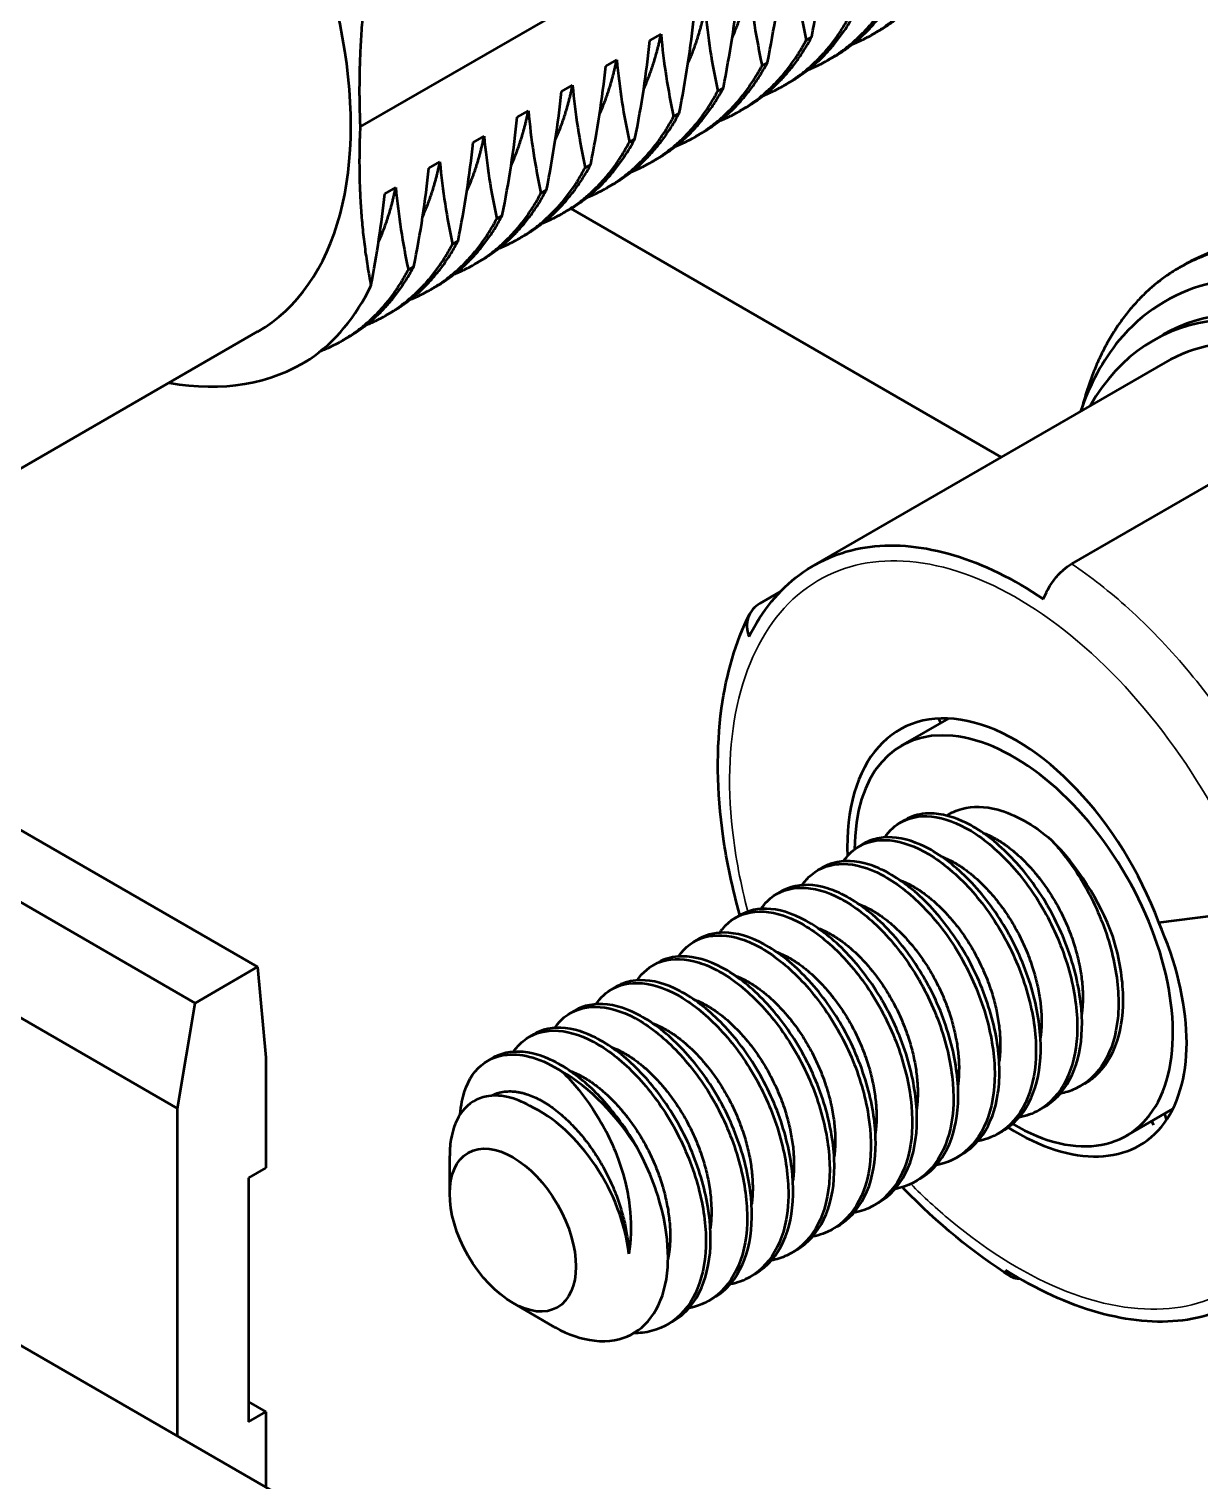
# Model space of a CAD drawing. Header units: millimetres. Extents: x -86 to 841, y -58 to 594.
# Drawn here: x 267.56 to 281.61, y 238.95 to 256.37 of the extents above; entities that cross this region are included whole.
import ezdxf

# ---------------------------------------------------------------- set-up
doc = ezdxf.new("R2010")
doc.units = ezdxf.units.MM
for name, color, linetype, lineweight in [('Symbol (ISO)', 7, 'Continuous', 25), ('Visible (ISO)', 7, 'Continuous', 50), ('Visible Narrow (ISO)', 7, 'Continuous', 35)]:
    doc.layers.add(name, color=color, linetype=linetype, lineweight=lineweight)
doc.styles.add('Note Text (ISO)', font='tahoma.ttf')
doc.dimstyles.new('Default - Method 1b (ISO)$7', dxfattribs={"dimtxt": 3.5, "dimasz": 2.5, "dimexe": 3.175, "dimexo": 0, "dimgap": 0.762, "dimtad": 1, "dimtoh": 1, "dimrnd": 1e-08, "dimtxsty": 'Note Text (ISO)', "dimcen": 0.09, "dimdle": 10, "dimclrd": 256, "dimclre": 256, "dimclrt": 256, "dimazin": 2, "dimtfac": 1, "dimtmove": 0, "dimatfit": 3, "dimfxl": 1, "dimtolj": 1, "dimlwd": -1, "dimlwe": -1, "dimarcsym": 0})

msp = doc.modelspace()

# ---------------------------------------------------------------- linework, layer by layer
at = {"layer": 'Visible (ISO)'}
for p, q in [((271.532, 255.196), (280.774, 260.531)), ((275.008, 256.233), (275.141, 256.309)), ((276.949, 256.278), (276.883, 256.239)), ((277.744, 256.344), (277.678, 256.306)), ((277.214, 256.038), (277.147, 256)), ((274.478, 255.926), (274.61, 256.003)), ((276.419, 255.971), (276.353, 255.933)), ((273.947, 255.62), (274.08, 255.697)), ((276.683, 255.732), (276.617, 255.694)), ((275.889, 255.665), (275.822, 255.627)), ((273.417, 255.314), (273.55, 255.391)), ((275.358, 255.359), (275.292, 255.321)), ((276.153, 255.426), (276.087, 255.388)), ((272.887, 255.008), (273.019, 255.084)), ((274.828, 255.053), (274.762, 255.015)), ((275.623, 255.12), (275.556, 255.081)), ((275.092, 254.813), (275.026, 254.775)), ((272.356, 254.702), (272.489, 254.778)), ((274.298, 254.747), (274.231, 254.708)), ((271.826, 254.396), (271.959, 254.472)), ((274.562, 254.507), (274.496, 254.469)), ((273.767, 254.44), (273.701, 254.402)), ((273.237, 254.134), (273.171, 254.096)), ((274.032, 254.201), (273.965, 254.163)), ((279.223, 251.236), (274.059, 254.217)), ((272.707, 253.828), (272.64, 253.79)), ((273.501, 253.895), (273.435, 253.857)), ((272.971, 253.589), (272.905, 253.55)), ((255.933, 253.416), (270.301, 245.121)), ((272.176, 253.522), (272.11, 253.484)), ((281.425, 253.546), (281.358, 253.508)), ((272.441, 253.282), (272.374, 253.244)), ((255.183, 252.983), (269.551, 244.688)), ((271.91, 252.976), (271.844, 252.938)), ((270.302, 252.741), (266.249, 250.401)), ((271.38, 252.67), (271.314, 252.632)), ((281.166, 252.704), (281.045, 252.635)), ((270.85, 252.364), (270.847, 252.363)), ((281.188, 252.371), (276.971, 249.936)), ((283.966, 252.208), (280.067, 249.957)), ((254.971, 251.719), (269.339, 243.423)), ((276.327, 249.481), (276.574, 249.624)), ((280.645, 249.512), (280.644, 249.512)), ((280.891, 249.288), (280.891, 249.288)), ((280.931, 249.25), (280.931, 249.25)), ((281.033, 249.149), (281.032, 249.149)), ((281.202, 248.972), (281.202, 248.972)), ((281.405, 248.744), (281.405, 248.744)), ((281.536, 248.587), (281.536, 248.587)), ((278.023, 247.772), (278.592, 248.101)), ((278.468, 248.1), (278.497, 248.046)), ((278.012, 246.853), (278.07, 246.886)), ((277.517, 246.567), (277.575, 246.6)), ((277.022, 246.281), (277.08, 246.314)), ((276.527, 245.995), (276.585, 246.028)), ((276.032, 245.709), (276.09, 245.742)), ((281.111, 245.655), (282.331, 245.81)), ((275.538, 245.424), (275.595, 245.457)), ((269.551, 244.688), (270.301, 245.121)), ((270.301, 245.121), (270.4, 244.036)), ((275.043, 245.138), (275.1, 245.171)), ((274.548, 244.852), (274.605, 244.885)), ((274.063, 236.767), (260.274, 244.728)), ((269.339, 243.423), (269.551, 244.688)), ((274.053, 244.566), (274.11, 244.599)), ((273.558, 244.281), (273.615, 244.314)), ((270.4, 244.036), (270.4, 242.71)), ((273.063, 243.995), (273.12, 244.028)), ((280.169, 243.689), (280.226, 243.722)), ((269.339, 239.494), (269.339, 243.423)), ((279.674, 243.403), (279.731, 243.436)), ((280.723, 243.096), (281.281, 243.417)), ((281.207, 243.291), (281.187, 243.363)), ((279.179, 243.117), (279.236, 243.15)), ((281.027, 243.271), (281.051, 243.225)), ((272.606, 242.4), (272.606, 242.856)), ((278.684, 242.832), (278.741, 242.865)), ((270.4, 242.71), (270.192, 242.59)), ((270.192, 242.59), (270.192, 239.666)), ((278.189, 242.546), (278.246, 242.579)), ((277.694, 242.26), (277.751, 242.293)), ((277.199, 241.974), (277.256, 242.007)), ((276.704, 241.688), (276.761, 241.722)), ((276.209, 241.403), (276.266, 241.436)), ((273.363, 241.09), (273.835, 240.817)), ((275.714, 241.117), (275.771, 241.15)), ((275.219, 240.831), (275.276, 240.864)), ((270.192, 239.906), (270.4, 239.786)), ((270.192, 239.666), (270.4, 239.786)), ((270.4, 239.786), (270.4, 238.881))]:
    msp.add_line(p, q, dxfattribs=at)
for centre, major_axis, ratio, start_param, end_param in [((267.602, 257.417), (2.7, -4.677), 0.57735, 0, 3.141593), ((267.803, 257.485), (3.008, -5.148), 0.569683, 0.041033, 0.365774), ((283.616, 247.883), (2.503, -4.789), 0.583382, 2.317619, 3.501006), ((283.866, 248.028), (2.7, -4.677), 0.57735, 0, 3.141593), ((283.616, 247.883), (-2.364, 4.523), 0.583382, 5.512311, 6.307702), ((267.847, 257.559), (3, -5.196), 0.57735, 5.832158, 6.310647), ((279.374, 245.433), (1.334, -2.553), 0.583382, 1.358054, 4.025927), ((279.373, 245.434), (1.35, -2.338), 0.57735, 5.489882, 10.212276), ((279.373, 245.434), (0.954, -1.653), 0.57735, 1.281568, 2.015161), ((279.373, 245.435), (1.542, -2.434), 0.56999, 5.412286, 7.592586), ((273.956, 242.306), (0.954, -1.653), 0.57735, 1.62127, 2.358934), ((273.684, 242.149), (0.762, -1.32), 0.57735, 0.905925, 2.466108)]:
    msp.add_ellipse(centre, major_axis=major_axis, ratio=ratio, start_param=start_param, end_param=end_param, dxfattribs=at)
msp.add_ellipse((273.363, 241.964), major_axis=(0.535, -0.927), ratio=0.57735, dxfattribs=at)
for points, knots in [([(276.949, 256.278), (276.989, 256.478), (277.024, 256.677), (277.085, 257.071), (277.11, 257.265), (277.129, 257.457)], [-0.1383794, -0.1383794, -0.1383794, -0.1383794, -0.0692014, -0.0692014, 0, 0, 0, 0]), ([(276.419, 255.971), (276.459, 256.172), (276.494, 256.37), (276.554, 256.764), (276.579, 256.959), (276.599, 257.151)], [-0.1383794, -0.1383794, -0.1383794, -0.1383794, -0.0692014, -0.0692014, 0, 0, 0, 0]), ([(276.732, 257.228), (276.747, 257.055), (276.768, 256.887), (276.819, 256.558), (276.849, 256.397), (276.883, 256.239)], [-0.1392079, -0.1392079, -0.1392079, -0.1392079, -0.0696475, -0.0696475, -0.000001, -0.000001, -0.000001, -0.000001]), ([(276.201, 256.922), (276.217, 256.749), (276.237, 256.581), (276.288, 256.252), (276.319, 256.091), (276.353, 255.933)], [-0.1392079, -0.1392079, -0.1392079, -0.1392079, -0.0696475, -0.0696475, -0.000001, -0.000001, -0.000001, -0.000001]), ([(275.889, 255.665), (275.928, 255.866), (275.963, 256.064), (276.024, 256.458), (276.049, 256.653), (276.069, 256.845)], [-0.1383794, -0.1383794, -0.1383794, -0.1383794, -0.0692014, -0.0692014, 0, 0, 0, 0]), ([(275.358, 255.359), (275.398, 255.559), (275.433, 255.758), (275.494, 256.152), (275.519, 256.347), (275.538, 256.539)], [-0.1383794, -0.1383794, -0.1383794, -0.1383794, -0.0692014, -0.0692014, 0, 0, 0, 0]), ([(275.671, 256.615), (275.686, 256.443), (275.707, 256.275), (275.758, 255.946), (275.788, 255.785), (275.822, 255.627)], [-0.1392079, -0.1392079, -0.1392079, -0.1392079, -0.0696475, -0.0696475, -0.000001, -0.000001, -0.000001, -0.000001]), ([(274.828, 255.053), (274.868, 255.253), (274.903, 255.452), (274.963, 255.846), (274.988, 256.04), (275.008, 256.233)], [-0.1383794, -0.1383794, -0.1383794, -0.1383794, -0.0692014, -0.0692014, 0, 0, 0, 0]), ([(275.141, 256.309), (275.156, 256.137), (275.177, 255.969), (275.228, 255.639), (275.258, 255.478), (275.292, 255.321)], [-0.1392079, -0.1392079, -0.1392079, -0.1392079, -0.0696475, -0.0696475, -0.000001, -0.000001, -0.000001, -0.000001]), ([(274.298, 254.747), (274.337, 254.947), (274.372, 255.146), (274.433, 255.54), (274.458, 255.734), (274.478, 255.926)], [-0.1383794, -0.1383794, -0.1383794, -0.1383794, -0.0692014, -0.0692014, 0, 0, 0, 0]), ([(274.61, 256.003), (274.626, 255.831), (274.646, 255.663), (274.697, 255.333), (274.728, 255.172), (274.762, 255.015)], [-0.1392079, -0.1392079, -0.1392079, -0.1392079, -0.0696475, -0.0696475, -0.000001, -0.000001, -0.000001, -0.000001]), ([(274.08, 255.697), (274.095, 255.524), (274.116, 255.356), (274.167, 255.027), (274.197, 254.866), (274.231, 254.708)], [-0.1392079, -0.1392079, -0.1392079, -0.1392079, -0.0696475, -0.0696475, -0.000001, -0.000001, -0.000001, -0.000001]), ([(273.767, 254.44), (273.807, 254.641), (273.842, 254.84), (273.903, 255.234), (273.928, 255.428), (273.947, 255.62)], [-0.1383794, -0.1383794, -0.1383794, -0.1383794, -0.0692014, -0.0692014, 0, 0, 0, 0]), ([(273.55, 255.391), (273.565, 255.218), (273.586, 255.05), (273.637, 254.721), (273.667, 254.56), (273.701, 254.402)], [-0.1392079, -0.1392079, -0.1392079, -0.1392079, -0.0696475, -0.0696475, -0.000001, -0.000001, -0.000001, -0.000001]), ([(273.237, 254.134), (273.277, 254.335), (273.312, 254.533), (273.372, 254.927), (273.397, 255.122), (273.417, 255.314)], [-0.1383794, -0.1383794, -0.1383794, -0.1383794, -0.0692014, -0.0692014, 0, 0, 0, 0]), ([(272.707, 253.828), (272.746, 254.028), (272.781, 254.227), (272.842, 254.621), (272.867, 254.816), (272.887, 255.008)], [-0.1383794, -0.1383794, -0.1383794, -0.1383794, -0.0692014, -0.0692014, 0, 0, 0, 0]), ([(273.019, 255.084), (273.035, 254.912), (273.055, 254.744), (273.106, 254.415), (273.137, 254.254), (273.171, 254.096)], [-0.1392079, -0.1392079, -0.1392079, -0.1392079, -0.0696475, -0.0696475, -0.000001, -0.000001, -0.000001, -0.000001]), ([(272.176, 253.522), (272.216, 253.722), (272.251, 253.921), (272.312, 254.315), (272.337, 254.509), (272.356, 254.702)], [-0.1383794, -0.1383794, -0.1383794, -0.1383794, -0.0692014, -0.0692014, 0, 0, 0, 0]), ([(272.489, 254.778), (272.504, 254.606), (272.525, 254.438), (272.576, 254.108), (272.606, 253.947), (272.64, 253.79)], [-0.1392079, -0.1392079, -0.1392079, -0.1392079, -0.0696475, -0.0696475, -0.000001, -0.000001, -0.000001, -0.000001]), ([(271.959, 254.472), (271.974, 254.3), (271.995, 254.132), (272.046, 253.802), (272.076, 253.641), (272.11, 253.484)], [-0.1392079, -0.1392079, -0.1392079, -0.1392079, -0.0696475, -0.0696475, -0.000001, -0.000001, -0.000001, -0.000001]), ([(271.661, 253.291), (271.697, 253.478), (271.729, 253.664), (271.784, 254.033), (271.808, 254.215), (271.826, 254.396)], [-0.1297069, -0.1297069, -0.1297069, -0.1297069, -0.0648638, -0.0648638, 0, 0, 0, 0]), ([(286.494, 250.631), (286.235, 250.981), (285.957, 251.309), (285.362, 251.919), (285.044, 252.199), (284.178, 252.836), (283.625, 253.116), (282.586, 253.403), (282.106, 253.419), (281.268, 253.198), (280.913, 252.97), (280.44, 252.399), (280.286, 252.113), (280.175, 251.786)], [-1.433975, -1.433975, -1.433975, -1.433975, -1.302401, -1.302401, -1.165545, -1.165545, -0.9371, -0.9371, -0.718486, -0.718486, -0.505454, -0.505454, -0.355934, -0.355934, -0.355934, -0.355934]), ([(276.198, 249.084), (276.353, 249.393), (276.557, 249.643), (277.05, 250.008), (277.335, 250.121), (277.962, 250.2), (278.301, 250.166), (279.007, 249.953), (279.37, 249.776), (279.729, 249.533)], [-0.6244093, -0.6244093, -0.6244093, -0.6244093, -0.4678575, -0.4678575, -0.3116714, -0.3116714, -0.1560291, -0.1560291, -0.0000149, -0.0000149, -0.0000149, -0.0000149]), ([(279.729, 249.533), (279.745, 249.575), (279.765, 249.618), (279.812, 249.702), (279.84, 249.742), (279.9, 249.819), (279.934, 249.854), (280.001, 249.913), (280.034, 249.937), (280.067, 249.956)], [0.00002012, 0.00002012, 0.00002012, 0.00002012, 0.01441187, 0.01441187, 0.02903476, 0.02903476, 0.04406948, 0.04406948, 0.05805449, 0.05805449, 0.05805449, 0.05805449]), ([(276.328, 249.481), (276.295, 249.462), (276.266, 249.439), (276.218, 249.382), (276.199, 249.349), (276.175, 249.277), (276.17, 249.239), (276.174, 249.162), (276.183, 249.123), (276.198, 249.084)], [0, 0, 0, 0, 0.01398509, 0.01398509, 0.0290199, 0.0290199, 0.04364288, 0.04364288, 0.05803471, 0.05803471, 0.05803471, 0.05803471]), ([(276.088, 245.741), (275.999, 246.059), (275.931, 246.376), (275.81, 247.223), (275.803, 247.748), (275.924, 248.635), (276.037, 249.019), (276.203, 249.352)], [0.0715029, 0.0715029, 0.0715029, 0.0715029, 0.1734139, 0.1734139, 0.3505986, 0.3505986, 0.5037699, 0.5037699, 0.5037699, 0.5037699]), ([(279.731, 243.436), (279.792, 243.472), (279.849, 243.516), (280.01, 243.683), (280.092, 243.836), (280.188, 244.195), (280.202, 244.397), (280.165, 244.843), (280.111, 245.083), (279.944, 245.551), (279.835, 245.774), (279.571, 246.184), (279.42, 246.367), (279.097, 246.673), (278.928, 246.792), (278.603, 246.939), (278.451, 246.971), (278.223, 246.952), (278.141, 246.927), (278.07, 246.886)], [11.7353586, 11.7353586, 11.7353586, 11.7353586, 11.769469, 11.769469, 11.8441644, 11.8441644, 11.9170654, 11.9170654, 11.9938333, 11.9938333, 12.0676703, 12.0676703, 12.142134, 12.142134, 12.2179355, 12.2179355, 12.2908973, 12.2908973, 12.3381243, 12.3381243, 12.3381243, 12.3381243]), ([(278.572, 246.935), (278.621, 246.97), (278.68, 246.999), (278.881, 247.052), (279.026, 247.049), (279.282, 246.98), (279.387, 246.936), (279.605, 246.815), (279.716, 246.736), (279.825, 246.642)], [0.11051854, 0.11051854, 0.11051854, 0.11051854, 0.12887207, 0.12887207, 0.16149655, 0.16149655, 0.18314878, 0.18314878, 0.20602929, 0.20602929, 0.20602929, 0.20602929]), ([(277.825, 246.674), (277.881, 246.758), (277.952, 246.823), (278.152, 246.925), (278.291, 246.943), (278.595, 246.891), (278.758, 246.822), (279.089, 246.6), (279.255, 246.448), (279.557, 246.091), (279.691, 245.891), (279.915, 245.453), (280.003, 245.218), (280.118, 244.746), (280.143, 244.513), (280.121, 244.097), (280.076, 243.914), (279.922, 243.604), (279.811, 243.482), (279.6, 243.36), (279.52, 243.331), (279.434, 243.315)], [3.518621, 3.518621, 3.518621, 3.518621, 3.5722973, 3.5722973, 3.6458099, 3.6458099, 3.7198779, 3.7198779, 3.7958518, 3.7958518, 3.8684076, 3.8684076, 3.9432993, 3.9432993, 4.0199639, 4.0199639, 4.0930316, 4.0930316, 4.1689527, 4.1689527, 4.2098046, 4.2098046, 4.2098046, 4.2098046]), ([(277.33, 246.388), (277.374, 246.454), (277.427, 246.508), (277.599, 246.622), (277.734, 246.653), (278.032, 246.626), (278.191, 246.569), (278.523, 246.371), (278.693, 246.228), (279.003, 245.885), (279.142, 245.691), (279.379, 245.261), (279.474, 245.03), (279.606, 244.56), (279.64, 244.326), (279.638, 243.901), (279.605, 243.712), (279.471, 243.383), (279.37, 243.25), (279.152, 243.093), (279.05, 243.05), (278.939, 243.029)], [4.722782, 4.722782, 4.722782, 4.722782, 4.7650515, 4.7650515, 4.8396633, 4.8396633, 4.913476, 4.913476, 4.9902148, 4.9902148, 5.0631866, 5.0631866, 5.1378575, 5.1378575, 5.2139412, 5.2139412, 5.2866811, 5.2866811, 5.3621616, 5.3621616, 5.4150723, 5.4150723, 5.4150723, 5.4150723]), ([(279.236, 243.15), (279.317, 243.197), (279.389, 243.259), (279.553, 243.461), (279.626, 243.622), (279.702, 243.997), (279.706, 244.206), (279.65, 244.659), (279.587, 244.9), (279.404, 245.361), (279.289, 245.579), (279.013, 245.979), (278.855, 246.157), (278.526, 246.444), (278.358, 246.549), (278.039, 246.671), (277.89, 246.689), (277.691, 246.654), (277.63, 246.632), (277.575, 246.6)], [10.5309625, 10.5309625, 10.5309625, 10.5309625, 10.5760459, 10.5760459, 10.6502574, 10.6502574, 10.723625, 10.723625, 10.7998612, 10.7998612, 10.8732153, 10.8732153, 10.9488038, 10.9488038, 11.0240482, 11.0240482, 11.0966436, 11.0966436, 11.1330489, 11.1330489, 11.1330489, 11.1330489]), ([(279.825, 246.642), (279.874, 246.588), (279.923, 246.531), (280.114, 246.289), (280.241, 246.083), (280.451, 245.636), (280.531, 245.399), (280.626, 244.932), (280.641, 244.708), (280.6, 244.305), (280.546, 244.129), (280.374, 243.836), (280.254, 243.725), (280.052, 243.632), (279.992, 243.612), (279.929, 243.6)], [2.5794566, 2.5794566, 2.5794566, 2.5794566, 2.6033143, 2.6033143, 2.6759159, 2.6759159, 2.7512275, 2.7512275, 2.8264452, 2.8264452, 2.8998483, 2.8998483, 2.9761421, 2.9761421, 3.0062413, 3.0062413, 3.0062413, 3.0062413]), ([(276.835, 246.103), (276.867, 246.15), (276.904, 246.192), (277.049, 246.314), (277.179, 246.358), (277.471, 246.356), (277.628, 246.311), (277.956, 246.137), (278.126, 246.006), (278.442, 245.681), (278.588, 245.492), (278.841, 245.066), (278.946, 244.831), (279.091, 244.364), (279.133, 244.135), (279.151, 243.7), (279.126, 243.498), (279.006, 243.15), (278.912, 243.008), (278.691, 242.823), (278.574, 242.768), (278.444, 242.743)], [5.9281806, 5.9281806, 5.9281806, 5.9281806, 5.9588152, 5.9588152, 6.0346135, 6.0346135, 6.1079647, 6.1079647, 6.1841948, 6.1841948, 6.2576921, 6.2576921, 6.3340872, 6.3340872, 6.4075875, 6.4075875, 6.4828866, 6.4828866, 6.5582986, 6.5582986, 6.6199943, 6.6199943, 6.6199943, 6.6199943]), ([(278.741, 242.865), (278.842, 242.923), (278.929, 243.005), (279.093, 243.243), (279.155, 243.413), (279.212, 243.803), (279.206, 244.02), (279.129, 244.48), (279.057, 244.719), (278.86, 245.174), (278.738, 245.385), (278.451, 245.772), (278.29, 245.942), (277.959, 246.207), (277.792, 246.3), (277.478, 246.397), (277.332, 246.403), (277.161, 246.354), (277.119, 246.337), (277.08, 246.314)], [9.3260481, 9.3260481, 9.3260481, 9.3260481, 9.382276, 9.382276, 9.4561824, 9.4561824, 9.5305335, 9.5305335, 9.6064126, 9.6064126, 9.6794466, 9.6794466, 9.755477, 9.755477, 9.8303509, 9.8303509, 9.9030151, 9.9030151, 9.9287479, 9.9287479, 9.9287479, 9.9287479]), ([(278.246, 242.579), (278.366, 242.648), (278.467, 242.751), (278.627, 243.027), (278.68, 243.204), (278.718, 243.609), (278.702, 243.834), (278.605, 244.301), (278.524, 244.538), (278.312, 244.984), (278.184, 245.189), (277.889, 245.56), (277.725, 245.721), (277.393, 245.963), (277.229, 246.044), (276.92, 246.117), (276.778, 246.111), (276.632, 246.053), (276.608, 246.042), (276.585, 246.028)], [8.1213666, 8.1213666, 8.1213666, 8.1213666, 8.1881474, 8.1881474, 8.2615475, 8.2615475, 8.3369527, 8.3369527, 8.4122537, 8.4122537, 8.4848694, 8.4848694, 8.5608798, 8.5608798, 8.6353679, 8.6353679, 8.7083755, 8.7083755, 8.723482, 8.723482, 8.723482, 8.723482]), ([(276.34, 245.817), (276.363, 245.851), (276.389, 245.883), (276.51, 246.003), (276.629, 246.056), (276.91, 246.081), (277.07, 246.048), (277.399, 245.892), (277.566, 245.774), (277.882, 245.471), (278.03, 245.291), (278.297, 244.878), (278.41, 244.645), (278.573, 244.176), (278.623, 243.945), (278.66, 243.504), (278.645, 243.298), (278.546, 242.934), (278.461, 242.781), (278.237, 242.557), (278.102, 242.486), (277.949, 242.457)], [7.1334027, 7.1334027, 7.1334027, 7.1334027, 7.1555059, 7.1555059, 7.2284158, 7.2284158, 7.3045543, 7.3045543, 7.3794427, 7.3794427, 7.4523491, 7.4523491, 7.5293236, 7.5293236, 7.6033513, 7.6033513, 7.6776636, 7.6776636, 7.7536729, 7.7536729, 7.8263628, 7.8263628, 7.8263628, 7.8263628]), ([(275.845, 245.531), (275.856, 245.548), (275.868, 245.564), (275.966, 245.684), (276.079, 245.75), (276.35, 245.8), (276.507, 245.78), (276.835, 245.648), (277.002, 245.54), (277.323, 245.255), (277.474, 245.083), (277.75, 244.684), (277.869, 244.458), (278.049, 243.993), (278.109, 243.76), (278.164, 243.313), (278.16, 243.104), (278.082, 242.724), (278.006, 242.56), (277.797, 242.311), (277.667, 242.228), (277.496, 242.18), (277.475, 242.176), (277.454, 242.171)], [8.3399855, 8.3399855, 8.3399855, 8.3399855, 8.3509468, 8.3509468, 8.424262, 8.424262, 8.500502, 8.500502, 8.5756776, 8.5756776, 8.6483389, 8.6483389, 8.7244447, 8.7244447, 8.7987995, 8.7987995, 8.8721837, 8.8721837, 8.9485713, 8.9485713, 9.022068, 9.022068, 9.0322501, 9.0322501, 9.0322501, 9.0322501]), ([(277.751, 242.293), (277.752, 242.294), (277.753, 242.294), (277.888, 242.373), (277.997, 242.492), (278.155, 242.804), (278.2, 242.995), (278.218, 243.411), (278.195, 243.631), (278.086, 244.092), (277.999, 244.329), (277.772, 244.776), (277.634, 244.983), (277.331, 245.339), (277.171, 245.486), (276.839, 245.71), (276.672, 245.782), (276.365, 245.833), (276.227, 245.814), (276.105, 245.751), (276.097, 245.747), (276.09, 245.742)], [6.9170561, 6.9170561, 6.9170561, 6.9170561, 6.9175082, 6.9175082, 6.9921709, 6.9921709, 7.0682128, 7.0682128, 7.1409327, 7.1409327, 7.2164032, 7.2164032, 7.2914084, 7.2914084, 7.364953, 7.364953, 7.4414, 7.4414, 7.5144872, 7.5144872, 7.5193349, 7.5193349, 7.5193349, 7.5193349]), ([(275.35, 245.245), (275.35, 245.246), (275.35, 245.246), (275.429, 245.362), (275.534, 245.44), (275.793, 245.513), (275.943, 245.506), (276.264, 245.403), (276.432, 245.306), (276.757, 245.041), (276.912, 244.877), (277.198, 244.492), (277.325, 244.271), (277.522, 243.81), (277.591, 243.574), (277.664, 243.122), (277.669, 242.91), (277.612, 242.516), (277.546, 242.341), (277.352, 242.07), (277.229, 241.974), (277.044, 241.905), (277.002, 241.894), (276.959, 241.886)], [9.5458226, 9.5458226, 9.5458226, 9.5458226, 9.5461697, 9.5461697, 9.6198966, 9.6198966, 9.6948263, 9.6948263, 9.7704938, 9.7704938, 9.8433873, 9.8433873, 9.9195586, 9.9195586, 9.9944199, 9.9944199, 10.0673955, 10.0673955, 10.1443376, 10.1443376, 10.2183386, 10.2183386, 10.2388223, 10.2388223, 10.2388223, 10.2388223]), ([(277.256, 242.007), (277.275, 242.018), (277.294, 242.03), (277.44, 242.133), (277.542, 242.264), (277.682, 242.596), (277.718, 242.796), (277.715, 243.225), (277.682, 243.451), (277.553, 243.916), (277.457, 244.152), (277.215, 244.588), (277.073, 244.784), (276.766, 245.121), (276.602, 245.259), (276.271, 245.459), (276.106, 245.518), (275.819, 245.541), (275.697, 245.516), (275.595, 245.457)], [5.7127612, 5.7127612, 5.7127612, 5.7127612, 5.7232813, 5.7232813, 5.7981791, 5.7981791, 5.8747003, 5.8747003, 5.9477677, 5.9477677, 6.02369, 6.02369, 6.0975514, 6.0975514, 6.1714826, 6.1714826, 6.2474861, 6.2474861, 6.3145763, 6.3145763, 6.3145763, 6.3145763]), ([(280.226, 243.722), (280.268, 243.746), (280.308, 243.775), (280.465, 243.912), (280.556, 244.056), (280.67, 244.401), (280.693, 244.596), (280.675, 245.027), (280.633, 245.258), (280.56, 245.49)], [12.9401912, 12.9401912, 12.9401912, 12.9401912, 12.9637218, 12.9637218, 13.038661, 13.038661, 13.111202, 13.111202, 13.1856218, 13.1856218, 13.1856218, 13.1856218]), ([(274.855, 244.959), (274.921, 245.058), (275.008, 245.13), (275.235, 245.221), (275.379, 245.227), (275.693, 245.152), (275.861, 245.068), (276.19, 244.824), (276.348, 244.668), (276.645, 244.296), (276.779, 244.08), (276.992, 243.622), (277.07, 243.385), (277.161, 242.929), (277.175, 242.712), (277.137, 242.308), (277.081, 242.126), (276.906, 241.834), (276.79, 241.726), (276.591, 241.632), (276.529, 241.612), (276.464, 241.6)], [10.752697, 10.752697, 10.752697, 10.752697, 10.8160676, 10.8160676, 10.8899466, 10.8899466, 10.9660904, 10.9660904, 11.0393676, 11.0393676, 11.1158075, 11.1158075, 11.1909336, 11.1909336, 11.2636024, 11.2636024, 11.3397135, 11.3397135, 11.4140172, 11.4140172, 11.4451336, 11.4451336, 11.4451336, 11.4451336]), ([(276.761, 241.722), (276.8, 241.744), (276.837, 241.77), (276.993, 241.902), (277.086, 242.044), (277.205, 242.394), (277.229, 242.596), (277.209, 243.032), (277.167, 243.261), (277.021, 243.728), (276.915, 243.963), (276.661, 244.388), (276.516, 244.575), (276.204, 244.895), (276.039, 245.023), (275.708, 245.201), (275.545, 245.247), (275.287, 245.247), (275.186, 245.221), (275.1, 245.171)], [4.5096829, 4.5096829, 4.5096829, 4.5096829, 4.5311667, 4.5311667, 4.6064998, 4.6064998, 4.6816001, 4.6816001, 4.755019, 4.755019, 4.8313315, 4.8313315, 4.9044263, 4.9044263, 4.9787009, 4.9787009, 5.0546337, 5.0546337, 5.1112431, 5.1112431, 5.1112431, 5.1112431]), ([(274.36, 244.674), (274.415, 244.756), (274.486, 244.82), (274.683, 244.923), (274.82, 244.942), (275.127, 244.893), (275.295, 244.821), (275.627, 244.597), (275.787, 244.45), (276.09, 244.095), (276.228, 243.889), (276.455, 243.442), (276.543, 243.205), (276.652, 242.744), (276.676, 242.523), (276.659, 242.107), (276.613, 241.916), (276.456, 241.604), (276.347, 241.484), (276.138, 241.361), (276.057, 241.331), (275.969, 241.314)], [11.9585636, 11.9585636, 11.9585636, 11.9585636, 12.0116321, 12.0116321, 12.0848076, 12.0848076, 12.1613785, 12.1613785, 12.2350414, 12.2350414, 12.3101173, 12.3101173, 12.3857112, 12.3857112, 12.4585462, 12.4585462, 12.5346993, 12.5346993, 12.6094847, 12.6094847, 12.6512502, 12.6512502, 12.6512502, 12.6512502]), ([(276.266, 241.436), (276.326, 241.47), (276.381, 241.513), (276.544, 241.679), (276.628, 241.834), (276.724, 242.2), (276.737, 242.406), (276.698, 242.848), (276.647, 243.08), (276.482, 243.546), (276.369, 243.776), (276.104, 244.187), (275.955, 244.366), (275.638, 244.667), (275.472, 244.785), (275.142, 244.939), (274.983, 244.972), (274.753, 244.95), (274.674, 244.925), (274.605, 244.885)], [3.3049729, 3.3049729, 3.3049729, 3.3049729, 3.3381307, 3.3381307, 3.4141038, 3.4141038, 3.4881887, 3.4881887, 3.5621749, 3.5621749, 3.6382901, 3.6382901, 3.7110819, 3.7110819, 3.7858989, 3.7858989, 3.8619348, 3.8619348, 3.9077185, 3.9077185, 3.9077185, 3.9077185]), ([(273.865, 244.388), (273.909, 244.454), (273.963, 244.509), (274.133, 244.62), (274.264, 244.651), (274.562, 244.628), (274.727, 244.57), (275.058, 244.37), (275.221, 244.233), (275.529, 243.896), (275.671, 243.7), (275.913, 243.264), (276.01, 243.028), (276.139, 242.563), (276.173, 242.338), (276.176, 241.908), (276.141, 241.708), (276.001, 241.375), (275.899, 241.244), (275.683, 241.091), (275.583, 241.049), (275.474, 241.028)], [13.1651618, 13.1651618, 13.1651618, 13.1651618, 13.2077649, 13.2077649, 13.2805209, 13.2805209, 13.3566396, 13.3566396, 13.4306947, 13.4306947, 13.504643, 13.504643, 13.5806939, 13.5806939, 13.6538845, 13.6538845, 13.7304765, 13.7304765, 13.8055032, 13.8055032, 13.8573118, 13.8573118, 13.8573118, 13.8573118]), ([(275.771, 241.15), (275.851, 241.196), (275.922, 241.256), (276.088, 241.458), (276.163, 241.625), (276.238, 242.006), (276.241, 242.216), (276.183, 242.663), (276.122, 242.897), (275.94, 243.361), (275.82, 243.587), (275.543, 243.984), (275.391, 244.155), (275.07, 244.437), (274.902, 244.544), (274.575, 244.672), (274.419, 244.69), (274.22, 244.651), (274.162, 244.63), (274.11, 244.599)], [2.1003128, 2.1003128, 2.1003128, 2.1003128, 2.14449, 2.14449, 2.2208641, 2.2208641, 2.2940909, 2.2940909, 2.3684278, 2.3684278, 2.4444556, 2.4444556, 2.5170458, 2.5170458, 2.5922011, 2.5922011, 2.6681654, 2.6681654, 2.7025827, 2.7025827, 2.7025827, 2.7025827]), ([(273.37, 244.102), (273.403, 244.152), (273.443, 244.196), (273.587, 244.313), (273.712, 244.356), (274.001, 244.357), (274.163, 244.312), (274.494, 244.135), (274.659, 244.007), (274.972, 243.687), (275.117, 243.5), (275.372, 243.076), (275.477, 242.841), (275.624, 242.373), (275.667, 242.145), (275.687, 241.709), (275.663, 241.506), (275.545, 241.156), (275.452, 241.013), (275.214, 240.811), (275.073, 240.751), (274.881, 240.729), (274.846, 240.727), (274.81, 240.727)], [14.3704233, 14.3704233, 14.3704233, 14.3704233, 14.4025591, 14.4025591, 14.4751798, 14.4751798, 14.5512328, 14.5512328, 14.625639, 14.625639, 14.6988314, 14.6988314, 14.7752802, 14.7752802, 14.8488294, 14.8488294, 14.9240093, 14.9240093, 14.999478, 14.999478, 15.0722111, 15.0722111, 15.0881007, 15.0881007, 15.0881007, 15.0881007]), ([(275.276, 240.864), (275.375, 240.921), (275.46, 241), (275.628, 241.239), (275.692, 241.416), (275.747, 241.812), (275.74, 242.025), (275.665, 242.477), (275.594, 242.713), (275.396, 243.174), (275.268, 243.394), (274.98, 243.778), (274.825, 243.94), (274.5, 244.203), (274.331, 244.298), (274.011, 244.398), (273.862, 244.403), (273.691, 244.352), (273.652, 244.335), (273.615, 244.314)], [0.8947053, 0.8947053, 0.8947053, 0.8947053, 0.9495748, 0.9495748, 1.0265278, 1.0265278, 1.099415, 1.099415, 1.1742826, 1.1742826, 1.2504006, 1.2504006, 1.3232903, 1.3232903, 1.3989609, 1.3989609, 1.4736764, 1.4736764, 1.4978124, 1.4978124, 1.4978124, 1.4978124]), ([(272.732, 243.353), (272.736, 243.406), (272.743, 243.456), (272.785, 243.673), (272.852, 243.809), (273.04, 243.999), (273.158, 244.054), (273.392, 244.077), (273.496, 244.065), (273.718, 243.999), (273.835, 243.943), (273.952, 243.867)], [15.4994148, 15.4994148, 15.4994148, 15.4994148, 15.5211042, 15.5211042, 15.5968605, 15.5968605, 15.6697817, 15.6697817, 15.7210926, 15.7210926, 15.7742066, 15.7742066, 15.7742066, 15.7742066]), ([(274.861, 242.94), (274.76, 243.124), (274.641, 243.294), (274.381, 243.601), (274.24, 243.735), (273.929, 243.963), (273.761, 244.045), (273.448, 244.118), (273.305, 244.109), (273.162, 244.05), (273.141, 244.04), (273.12, 244.028)], [0.000001, 0.000001, 0.000001, 0.000001, 0.0631957, 0.0631957, 0.1281751, 0.1281751, 0.20434, 0.20434, 0.278085, 0.278085, 0.2916274, 0.2916274, 0.2916274, 0.2916274]), ([(273.952, 243.867), (274.091, 243.734), (274.224, 243.569), (274.448, 243.22), (274.56, 243.017), (274.711, 242.575), (274.754, 242.375), (274.786, 242.005), (274.781, 241.837), (274.754, 241.681)], [0.0000005, 0.0000005, 0.0000005, 0.0000005, 0.070106, 0.070106, 0.1306057, 0.1306057, 0.1777964, 0.1777964, 0.2197845, 0.2197845, 0.2197845, 0.2197845]), ([(273.566, 243.455), (273.478, 243.504), (273.391, 243.539), (273.195, 243.585), (273.109, 243.579), (272.932, 243.545), (272.833, 243.484), (272.689, 243.302), (272.643, 243.185), (272.609, 242.976), (272.606, 242.909), (272.606, 242.856)], [0.000001, 0.000001, 0.000001, 0.000001, 0.0393587, 0.0393587, 0.0920659, 0.0920659, 0.1949808, 0.1949808, 0.2906824, 0.2906824, 0.340302, 0.340302, 0.340302, 0.340302]), ([(273.835, 240.817), (273.848, 240.81), (273.861, 240.803), (274.032, 240.71), (274.189, 240.656), (274.521, 240.617), (274.667, 240.653), (274.904, 240.774), (275.007, 240.876), (275.161, 241.151), (275.208, 241.323), (275.231, 241.663), (275.225, 241.864), (275.144, 242.247), (275.103, 242.387), (274.999, 242.667), (274.935, 242.806), (274.861, 242.94)], [1.285524, 1.285524, 1.285524, 1.285524, 1.310574, 1.310574, 1.616251, 1.616251, 1.995598, 1.995598, 2.426053, 2.426053, 2.871758, 2.871758, 3.204204, 3.204204, 3.390356, 3.390356, 3.580422, 3.580422, 3.580422, 3.580422]), ([(279.337, 241.408), (278.896, 241.685), (278.458, 242.045), (278.049, 242.466), (278.043, 242.472), (278.037, 242.479)], [0, 0, 0, 0, 0.1795984, 0.1795984, 0.1824779, 0.1824779, 0.1824779, 0.1824779]), ([(282.806, 241.932), (282.666, 241.632), (282.472, 241.388), (281.995, 241.031), (281.713, 240.921), (281.085, 240.842), (280.743, 240.874), (280.022, 241.078), (279.649, 241.249), (279.275, 241.484)], [-0.6244093, -0.6244093, -0.6244093, -0.6244093, -0.4678575, -0.4678575, -0.3116714, -0.3116714, -0.1560291, -0.1560291, -0.0000149, -0.0000149, -0.0000149, -0.0000149]), ([(279.275, 241.484), (279.286, 241.457), (279.302, 241.435), (279.343, 241.402), (279.368, 241.391), (279.409, 241.385), (279.423, 241.384), (279.438, 241.385)], [0.00002012, 0.00002012, 0.00002012, 0.00002012, 0.01441187, 0.01441187, 0.02903476, 0.02903476, 0.03628181, 0.03628181, 0.03628181, 0.03628181])]:
    msp.add_open_spline(points, degree=3, knots=knots, dxfattribs=at)
for points, weights in [([(271.631, 257.179), (271.489, 256.102), (271.532, 255.196)], [3.3471257259, 3.47505265239, 3.46289345925]), ([(277.744, 256.344), (278.242, 256.632), (278.54, 257.196)], [1, 0.967178132478, 0.962660741352]), ([(275.994, 256.265), (276.129, 256.563), (276.201, 256.922)], [0.961975121676, 0.961440190313, 0.968998828714]), ([(277.214, 256.038), (277.712, 256.326), (278.01, 256.89)], [1, 0.967178132478, 0.962660741352]), ([(275.464, 255.959), (275.599, 256.257), (275.671, 256.615)], [0.961975121676, 0.961440190313, 0.968998828714]), ([(276.683, 255.732), (277.181, 256.02), (277.48, 256.584)], [1, 0.967178132478, 0.962660741352]), ([(274.934, 255.653), (275.069, 255.951), (275.141, 256.309)], [0.961975121676, 0.961440190313, 0.968998828714]), ([(276.153, 255.426), (276.651, 255.713), (276.949, 256.278)], [1, 0.967178132478, 0.962660741352]), ([(274.403, 255.347), (274.538, 255.645), (274.61, 256.003)], [0.961975121676, 0.961440190313, 0.968998828714]), ([(275.623, 255.12), (276.121, 255.407), (276.419, 255.971)], [1, 0.967178132478, 0.962660741352]), ([(273.873, 255.04), (274.008, 255.339), (274.08, 255.697)], [0.961975121676, 0.961440190313, 0.968998828714]), ([(275.092, 254.813), (275.59, 255.101), (275.889, 255.665)], [1, 0.967178132478, 0.962660741352]), ([(273.343, 254.734), (273.478, 255.032), (273.55, 255.391)], [0.961975121676, 0.961440190313, 0.968998828714]), ([(274.562, 254.507), (275.06, 254.795), (275.358, 255.359)], [1, 0.967178132478, 0.962660741352]), ([(271.532, 255.196), (271.485, 254.219), (271.661, 253.291)], [3.46497204023, 3.47827698668, 3.32395212452]), ([(272.812, 254.428), (272.947, 254.726), (273.019, 255.084)], [0.961975121676, 0.961440190313, 0.968998828714]), ([(274.032, 254.201), (274.53, 254.489), (274.828, 255.053)], [1, 0.967178132478, 0.962660741352]), ([(272.282, 254.122), (272.417, 254.42), (272.489, 254.778)], [0.961975121676, 0.961440190313, 0.968998828714]), ([(273.501, 253.895), (273.999, 254.182), (274.298, 254.747)], [1, 0.967178132478, 0.962660741352]), ([(271.752, 253.816), (271.887, 254.114), (271.959, 254.472)], [0.961975121676, 0.961440190313, 0.968998828714]), ([(272.971, 253.589), (273.469, 253.876), (273.767, 254.44)], [1, 0.967178132478, 0.962660741352]), ([(272.441, 253.282), (272.939, 253.57), (273.237, 254.134)], [1, 0.967178132478, 0.962660741352]), ([(271.91, 252.976), (272.408, 253.264), (272.707, 253.828)], [1, 0.967178132478, 0.962660741352]), ([(271.38, 252.67), (271.878, 252.958), (272.176, 253.522)], [1, 0.967178132478, 0.962660741352]), ([(270.85, 252.364), (270.89, 252.387), (270.929, 252.412)], [1, 0.997276051288, 0.994747053995])]:
    msp.add_rational_spline(points, weights, degree=2, dxfattribs=at)
for points, weights, knots in [([(277.436, 256.189), (277.561, 256.239), (277.678, 256.306), (278.176, 256.594), (278.474, 257.158)], [0.985908596316, 0.992143396413, 1, 0.967178132478, 0.962660741352], [0.4147178, 0.4147178, 0.4147178, 0.415178571, 0.415178571, 0.417103496, 0.417103496, 0.417103496]), ([(276.906, 255.882), (277.031, 255.933), (277.147, 256), (277.645, 256.288), (277.944, 256.852)], [0.985908596316, 0.992143396413, 1, 0.967178132478, 0.962660741352], [0.450432086, 0.450432086, 0.450432086, 0.450892857, 0.450892857, 0.452817782, 0.452817782, 0.452817782]), ([(276.375, 255.576), (276.501, 255.627), (276.617, 255.694), (277.115, 255.981), (277.413, 256.546)], [0.985908596316, 0.992143396413, 1, 0.967178132478, 0.962660741352], [0.486146372, 0.486146372, 0.486146372, 0.486607143, 0.486607143, 0.488532068, 0.488532068, 0.488532068]), ([(275.845, 255.27), (275.97, 255.32), (276.087, 255.388), (276.585, 255.675), (276.883, 256.239)], [0.985908596316, 0.992143396413, 1, 0.967178132478, 0.962660741352], [0.521860657, 0.521860657, 0.521860657, 0.522321429, 0.522321429, 0.524246354, 0.524246354, 0.524246354]), ([(275.315, 254.964), (275.44, 255.014), (275.556, 255.081), (276.054, 255.369), (276.353, 255.933)], [0.985908596316, 0.992143396413, 1, 0.967178132478, 0.962660741352], [0.557574943, 0.557574943, 0.557574943, 0.558035714, 0.558035714, 0.559960639, 0.559960639, 0.559960639]), ([(274.784, 254.658), (274.91, 254.708), (275.026, 254.775), (275.524, 255.063), (275.822, 255.627)], [0.985908596316, 0.992143396413, 1, 0.967178132478, 0.962660741352], [0.593289229, 0.593289229, 0.593289229, 0.59375, 0.59375, 0.595674925, 0.595674925, 0.595674925]), ([(274.254, 254.351), (274.379, 254.402), (274.496, 254.469), (274.994, 254.757), (275.292, 255.321)], [0.985908596316, 0.992143396413, 1, 0.967178132478, 0.962660741352], [0.629003514, 0.629003514, 0.629003514, 0.629464286, 0.629464286, 0.631389211, 0.631389211, 0.631389211]), ([(273.724, 254.045), (273.849, 254.096), (273.965, 254.163), (274.463, 254.45), (274.762, 255.015)], [0.985908596316, 0.992143396413, 1, 0.967178132478, 0.962660741352], [0.6647178, 0.6647178, 0.6647178, 0.665178571, 0.665178571, 0.667103496, 0.667103496, 0.667103496]), ([(273.193, 253.739), (273.319, 253.789), (273.435, 253.857), (273.933, 254.144), (274.231, 254.708)], [0.985908596316, 0.992143396413, 1, 0.967178132478, 0.962660741352], [0.700432086, 0.700432086, 0.700432086, 0.700892857, 0.700892857, 0.702817782, 0.702817782, 0.702817782]), ([(272.663, 253.433), (272.788, 253.483), (272.905, 253.55), (273.403, 253.838), (273.701, 254.402)], [0.985908596316, 0.992143396413, 1, 0.967178132478, 0.962660741352], [0.736146372, 0.736146372, 0.736146372, 0.736607143, 0.736607143, 0.738532068, 0.738532068, 0.738532068]), ([(272.133, 253.127), (272.258, 253.177), (272.374, 253.244), (272.872, 253.532), (273.171, 254.096)], [0.985908596316, 0.992143396413, 1, 0.967178132478, 0.962660741352], [0.771860657, 0.771860657, 0.771860657, 0.772321429, 0.772321429, 0.774246354, 0.774246354, 0.774246354]), ([(271.602, 252.821), (271.728, 252.871), (271.844, 252.938), (272.342, 253.226), (272.64, 253.79)], [0.985908596316, 0.992143396413, 1, 0.967178132478, 0.962660741352], [0.807574943, 0.807574943, 0.807574943, 0.808035714, 0.808035714, 0.809960639, 0.809960639, 0.809960639]), ([(286.782, 251.154), (286.16, 251.951), (285.443, 252.546), (283.702, 253.991), (282.169, 253.781), (280.646, 253.573), (280.194, 251.84)], [0.962660741352, 0.967178132478, 1, 0.923879532511, 1, 0.924376174758, 0.999013196117], [0.85075365, 0.85075365, 0.85075365, 0.85267857, 0.85267857, 0.85714286, 0.85714286, 0.86157802, 0.86157802, 0.86157802]), ([(286.849, 251.193), (286.227, 251.99), (285.509, 252.585), (283.768, 254.029), (282.235, 253.82), (281.793, 253.759), (281.425, 253.546)], [0.962660741352, 0.967178132478, 1, 0.923879532511, 1, 0.976805622715, 0.967746185884], [0.815039361, 0.815039361, 0.815039361, 0.816964286, 0.816964286, 0.821428571, 0.821428571, 0.822788867, 0.822788867, 0.822788867]), ([(271.057, 252.509), (271.191, 252.561), (271.314, 252.632), (271.812, 252.919), (272.11, 253.484)], [0.985195259212, 0.991690556123, 1, 0.967178132478, 0.962660741352], [0.843262671, 0.843262671, 0.843262671, 0.84375, 0.84375, 0.845674925, 0.845674925, 0.845674925]), ([(279.003, 246.729), (279.379, 246.593), (279.721, 246.131), (280.226, 245.448), (280.2, 244.697), (280.197, 244.625), (280.188, 244.556)], [0.944446266077, 0.905337738974, 1, 0.866025403784, 1, 0.985352377681, 0.973907643755], [0.19055658, 0.19055658, 0.19055658, 0.19791667, 0.19791667, 0.20833333, 0.20833333, 0.2094722, 0.2094722, 0.2094722]), ([(278.508, 246.443), (278.884, 246.307), (279.226, 245.845), (279.731, 245.162), (279.705, 244.411), (279.702, 244.339), (279.693, 244.271)], [0.944446266077, 0.905337738975, 1, 0.866025403784, 1, 0.985352377681, 0.973907643755], [0.25305658, 0.25305658, 0.25305658, 0.26041667, 0.26041667, 0.27083333, 0.27083333, 0.2719722, 0.2719722, 0.2719722]), ([(278.013, 246.158), (278.389, 246.021), (278.731, 245.559), (279.236, 244.876), (279.21, 244.125), (279.207, 244.053), (279.198, 243.985)], [0.944446266077, 0.905337738974, 1, 0.866025403784, 1, 0.985352377681, 0.973907643755], [0.31555658, 0.31555658, 0.31555658, 0.32291667, 0.32291667, 0.33333333, 0.33333333, 0.3344722, 0.3344722, 0.3344722]), ([(277.518, 245.872), (277.894, 245.736), (278.236, 245.274), (278.741, 244.59), (278.715, 243.839), (278.712, 243.767), (278.703, 243.699)], [0.944446266077, 0.905337738974, 1, 0.866025403784, 1, 0.985352377681, 0.973907643755], [0.37805658, 0.37805658, 0.37805658, 0.38541667, 0.38541667, 0.39583333, 0.39583333, 0.3969722, 0.3969722, 0.3969722]), ([(277.023, 245.586), (277.399, 245.45), (277.741, 244.988), (278.246, 244.305), (278.22, 243.554), (278.217, 243.481), (278.208, 243.413)], [0.944446266077, 0.905337738974, 1, 0.866025403784, 1, 0.985352377681, 0.973907643755], [0.44055658, 0.44055658, 0.44055658, 0.44791667, 0.44791667, 0.45833333, 0.45833333, 0.4594722, 0.4594722, 0.4594722]), ([(276.528, 245.3), (276.904, 245.164), (277.246, 244.702), (277.751, 244.019), (277.725, 243.268), (277.722, 243.196), (277.713, 243.127)], [0.944446266077, 0.905337738974, 1, 0.866025403784, 1, 0.985352377681, 0.973907643755], [0.50305658, 0.50305658, 0.50305658, 0.51041667, 0.51041667, 0.52083333, 0.52083333, 0.5219722, 0.5219722, 0.5219722]), ([(276.033, 245.014), (276.409, 244.878), (276.751, 244.416), (277.256, 243.733), (277.23, 242.982), (277.227, 242.91), (277.218, 242.842)], [0.944446266077, 0.905337738974, 1, 0.866025403784, 1, 0.985352377681, 0.973907643755], [0.56555658, 0.56555658, 0.56555658, 0.57291667, 0.57291667, 0.58333333, 0.58333333, 0.5844722, 0.5844722, 0.5844722]), ([(275.538, 244.729), (275.914, 244.593), (276.256, 244.131), (276.761, 243.447), (276.735, 242.696), (276.732, 242.624), (276.723, 242.556)], [0.944446266077, 0.905337738975, 1, 0.866025403784, 1, 0.985352377681, 0.973907643755], [0.62805658, 0.62805658, 0.62805658, 0.63541667, 0.63541667, 0.64583333, 0.64583333, 0.6469722, 0.6469722, 0.6469722]), ([(275.043, 244.443), (275.419, 244.307), (275.761, 243.845), (276.266, 243.161), (276.24, 242.41), (276.237, 242.338), (276.228, 242.27)], [0.944446266077, 0.905337738974, 1, 0.866025403784, 1, 0.985352377681, 0.973907643755], [0.69055658, 0.69055658, 0.69055658, 0.69791667, 0.69791667, 0.70833333, 0.70833333, 0.7094722, 0.7094722, 0.7094722]), ([(274.548, 244.157), (274.925, 244.021), (275.266, 243.559), (275.771, 242.876), (275.745, 242.125), (275.742, 242.053), (275.733, 241.984)], [0.944446266077, 0.905337738975, 1, 0.866025403784, 1, 0.985352377681, 0.973907643755], [0.75305658, 0.75305658, 0.75305658, 0.76041667, 0.76041667, 0.77083333, 0.77083333, 0.7719722, 0.7719722, 0.7719722]), ([(274.053, 243.871), (274.43, 243.735), (274.771, 243.273), (275.276, 242.59), (275.25, 241.839), (275.246, 241.725), (275.225, 241.622)], [0.944446266077, 0.905337738974, 1, 0.866025403784, 1, 0.977078230074, 0.961999850633], [0.81555658, 0.81555658, 0.81555658, 0.82291667, 0.82291667, 0.83333333, 0.83333333, 0.83511553, 0.83511553, 0.83511553]), ([(273.104, 243.575), (273.183, 243.619), (273.281, 243.627), (273.771, 243.671), (274.276, 242.988), (274.726, 242.378), (274.754, 241.681)], [0.953607422248, 0.970155462586, 1, 0.866025403784, 1, 0.878779449046, 0.976920215665], [0.87267956, 0.87267956, 0.87267956, 0.875, 0.875, 0.88541667, 0.88541667, 0.89484169, 0.89484169, 0.89484169])]:
    msp.add_rational_spline(points, weights, degree=2, knots=knots, dxfattribs=at)
at = {"layer": 'Visible Narrow (ISO)'}
for points, knots in [([(282.331, 245.81), (282.133, 246.345), (281.854, 246.919), (281.501, 247.461), (281.157, 247.989), (280.745, 248.484), (280.305, 248.884), (279.866, 249.283), (279.402, 249.586), (278.963, 249.769), (278.49, 249.966), (278.05, 250.024), (277.684, 249.977), (277.317, 249.931), (276.958, 249.771), (276.668, 249.477), (276.399, 249.204), (276.191, 248.816), (276.075, 248.346), (275.959, 247.876), (275.935, 247.326), (275.998, 246.762), (276.034, 246.436), (276.098, 246.107), (276.183, 245.785)], [1.567235, 1.567235, 1.567235, 1.567235, 1.961453, 1.961453, 1.961453, 2.345441, 2.345441, 2.345441, 2.728787, 2.728787, 2.728787, 3.141593, 3.141593, 3.141593, 3.554398, 3.554398, 3.554398, 3.937744, 3.937744, 3.937744, 4.321733, 4.321733, 4.321733, 4.543709, 4.543709, 4.543709, 4.543709]), ([(280.067, 249.956), (280.294, 249.804), (280.524, 249.623), (280.752, 249.417), (281.224, 248.989), (281.683, 248.449), (282.074, 247.852), (282.449, 247.278), (282.76, 246.656), (282.987, 246.052)], [3.7524579, 3.7524579, 3.7524579, 3.7524579, 3.9417134, 3.9417134, 3.9417134, 4.3346645, 4.3346645, 4.3346645, 4.712389, 4.712389, 4.712389, 4.712389]), ([(278.136, 242.518), (278.291, 242.363), (278.449, 242.217), (278.611, 242.082), (279.073, 241.696), (279.557, 241.404), (280.007, 241.228), (280.493, 241.039), (280.939, 240.984), (281.305, 241.031), (281.672, 241.077), (282.025, 241.234), (282.302, 241.52), (282.559, 241.786), (282.748, 242.163), (282.841, 242.62), (282.934, 243.076), (282.93, 243.61), (282.838, 244.157), (282.744, 244.719), (282.56, 245.291), (282.331, 245.81)], [2.211283, 2.211283, 2.211283, 2.211283, 2.345441, 2.345441, 2.345441, 2.728787, 2.728787, 2.728787, 3.141593, 3.141593, 3.141593, 3.554398, 3.554398, 3.554398, 3.937744, 3.937744, 3.937744, 4.321733, 4.321733, 4.321733, 4.71595, 4.71595, 4.71595, 4.71595])]:
    msp.add_open_spline(points, degree=3, knots=knots, dxfattribs=at)

# ---------------------------------------------------------------- leaders
at = {"layer": 'Symbol (ISO)', "annotation_type": 0, "has_hookline": 1, "hookline_direction": 0, "text_width": 37.172}
msp.add_leader([(248.895, 252.28), (274.02, 288.827), (276.52, 288.827)], dimstyle='Default - Method 1b (ISO)$7', override={"dimtad": 0}, dxfattribs=at)

doc.saveas('drawing.dxf')
